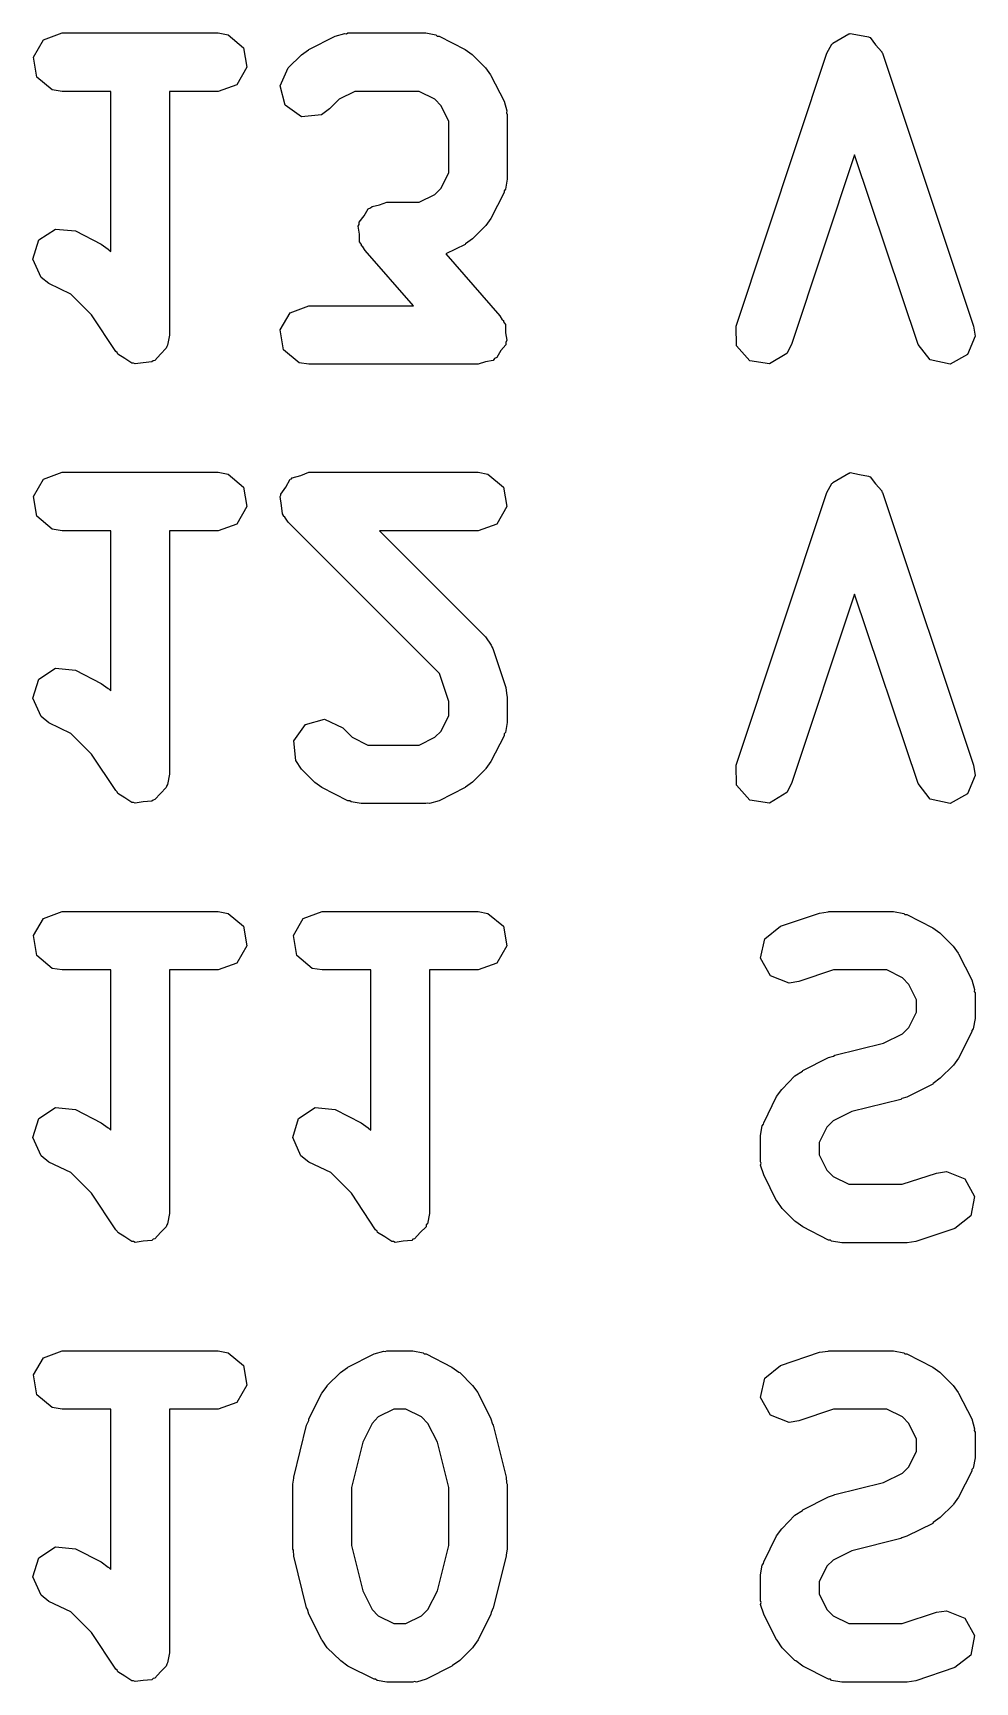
# Model space of a CAD drawing. Extents: x 101.2 to 197.2, y -144.3 to -85.8.
# Drawn here: x 113.157 to 115.574, y -118.83 to -114.599 of the extents above; entities that cross this region are included whole.
import ezdxf

# ---------------------------------------------------------------- set-up
doc = ezdxf.new("R2010")
doc.units = 0
doc.layers.add('BLACK', color=7, linetype='CONTINUOUS')

msp = doc.modelspace()

# ---------------------------------------------------------------- linework, layer by layer
at = {"layer": 'BLACK', "linetype": 'CONTINUOUS'}
for p, q in [((113.158, -114.661), (113.184, -114.617)), ((113.184, -114.617), (113.232, -114.599)), ((113.232, -114.599), (113.632, -114.599)), ((113.632, -114.599), (113.658, -114.604)), ((113.658, -114.604), (113.697, -114.637)), ((113.865, -114.641), (113.932, -114.607)), ((113.932, -114.607), (113.957, -114.6)), ((113.957, -114.6), (113.961, -114.601)), ((113.961, -114.601), (113.965, -114.599)), ((113.965, -114.599), (114.165, -114.599)), ((114.165, -114.599), (114.191, -114.604)), ((114.191, -114.604), (114.194, -114.607)), ((114.194, -114.607), (114.199, -114.607)), ((114.199, -114.607), (114.266, -114.641)), ((115.209, -114.625), (115.23, -114.613)), ((115.23, -114.613), (115.25, -114.601)), ((115.25, -114.601), (115.252, -114.601)), ((115.252, -114.601), (115.254, -114.6)), ((115.254, -114.6), (115.278, -114.605)), ((115.278, -114.605), (115.301, -114.609)), ((115.301, -114.609), (115.302, -114.61)), ((115.302, -114.61), (115.305, -114.611)), ((115.305, -114.611), (115.319, -114.629)), ((113.697, -114.637), (113.706, -114.687)), ((113.812, -114.688), (113.846, -114.655)), ((113.846, -114.655), (113.864, -114.642)), ((113.864, -114.642), (113.865, -114.641)), ((114.266, -114.641), (114.284, -114.654)), ((114.284, -114.654), (114.285, -114.655)), ((114.285, -114.655), (114.318, -114.688)), ((114.961, -115.351), (115.194, -114.651)), ((115.194, -114.651), (115.207, -114.628)), ((115.207, -114.628), (115.208, -114.627)), ((115.208, -114.627), (115.209, -114.625)), ((115.319, -114.629), (115.335, -114.647)), ((115.335, -114.647), (115.335, -114.649)), ((115.335, -114.649), (115.337, -114.651)), ((115.337, -114.651), (115.57, -115.351)), ((113.167, -114.712), (113.158, -114.661)), ((113.706, -114.687), (113.68, -114.732)), ((113.791, -114.735), (113.812, -114.688)), ((114.318, -114.688), (114.331, -114.706)), ((113.206, -114.745), (113.167, -114.712)), ((113.68, -114.732), (113.632, -114.749)), ((113.804, -114.784), (113.791, -114.735)), ((114.331, -114.706), (114.332, -114.708)), ((114.332, -114.708), (114.366, -114.774)), ((113.232, -114.749), (113.206, -114.745)), ((113.357, -114.749), (113.232, -114.749)), ((113.357, -115.16), (113.357, -114.749)), ((113.632, -114.749), (113.507, -114.749)), ((113.507, -114.749), (113.507, -115.374)), ((113.846, -114.814), (113.804, -114.784)), ((113.943, -114.769), (113.918, -114.794)), ((113.983, -114.749), (113.943, -114.769)), ((114.148, -114.749), (113.983, -114.749)), ((114.188, -114.769), (114.148, -114.749)), ((114.204, -114.786), (114.188, -114.769)), ((114.224, -114.826), (114.204, -114.786)), ((114.366, -114.774), (114.373, -114.799)), ((113.897, -114.809), (113.846, -114.814)), ((113.918, -114.794), (113.897, -114.809)), ((114.224, -114.957), (114.224, -114.826)), ((114.373, -114.799), (114.372, -114.804)), ((114.372, -114.804), (114.374, -114.808)), ((114.374, -114.808), (114.374, -114.974)), ((115.265, -114.912), (115.103, -115.398)), ((115.428, -115.398), (115.265, -114.912)), ((114.188, -115.013), (114.204, -114.997)), ((114.204, -114.997), (114.224, -114.957)), ((114.374, -114.974), (114.369, -115)), ((114.027, -115.044), (114.046, -115.04)), ((114.046, -115.04), (114.065, -115.033)), ((114.065, -115.033), (114.148, -115.033)), ((114.148, -115.033), (114.188, -115.013)), ((114.366, -115.008), (114.332, -115.075)), ((114.369, -115), (114.366, -115.004)), ((114.366, -115.004), (114.366, -115.008)), ((113.994, -115.084), (114.007, -115.068)), ((114.007, -115.068), (114.017, -115.05)), ((114.017, -115.05), (114.023, -115.048)), ((114.023, -115.048), (114.027, -115.044)), ((114.332, -115.075), (114.319, -115.093)), ((113.172, -115.13), (113.215, -115.102)), ((113.215, -115.102), (113.266, -115.107)), ((113.266, -115.107), (113.332, -115.141)), ((113.991, -115.095), (113.994, -115.09)), ((113.995, -115.115), (113.991, -115.095)), ((113.994, -115.09), (113.994, -115.084)), ((113.995, -115.135), (113.995, -115.115)), ((114.318, -115.094), (114.285, -115.127)), ((114.319, -115.093), (114.318, -115.094)), ((113.157, -115.179), (113.172, -115.13)), ((113.332, -115.141), (113.35, -115.154)), ((113.35, -115.154), (113.352, -115.155)), ((113.352, -115.155), (113.357, -115.16)), ((114, -115.142), (113.995, -115.135)), ((114, -115.145), (114, -115.142)), ((114.003, -115.148), (114, -115.145)), ((114.009, -115.157), (114.003, -115.148)), ((114.133, -115.299), (114.009, -115.157)), ((114.266, -115.142), (114.216, -115.166)), ((114.216, -115.166), (114.355, -115.325)), ((114.267, -115.14), (114.266, -115.142)), ((114.285, -115.127), (114.267, -115.14)), ((113.178, -115.226), (113.157, -115.179)), ((113.198, -115.242), (113.178, -115.226)), ((113.254, -115.269), (113.198, -115.242)), ((113.307, -115.322), (113.254, -115.269)), ((113.37, -115.416), (113.307, -115.322)), ((113.791, -115.361), (113.817, -115.317)), ((113.817, -115.317), (113.865, -115.299)), ((113.865, -115.299), (114.133, -115.299)), ((114.355, -115.325), (114.361, -115.335)), ((114.361, -115.335), (114.364, -115.337)), ((114.364, -115.337), (114.364, -115.34)), ((113.507, -115.374), (113.502, -115.4)), ((113.8, -115.412), (113.791, -115.361)), ((114.364, -115.34), (114.369, -115.347)), ((114.369, -115.347), (114.369, -115.368)), ((114.369, -115.368), (114.373, -115.387)), ((114.962, -115.402), (114.961, -115.351)), ((115.574, -115.377), (115.555, -115.424)), ((115.57, -115.351), (115.574, -115.377)), ((113.373, -115.419), (113.37, -115.416)), ((113.375, -115.423), (113.373, -115.419)), ((113.499, -115.408), (113.484, -115.423)), ((113.5, -115.403), (113.499, -115.408)), ((113.502, -115.4), (113.5, -115.403)), ((113.84, -115.445), (113.8, -115.412)), ((114.357, -115.414), (114.347, -115.432)), ((114.37, -115.399), (114.357, -115.414)), ((114.373, -115.387), (114.37, -115.393)), ((114.37, -115.393), (114.37, -115.399)), ((114.996, -115.44), (114.962, -115.402)), ((115.091, -115.421), (115.047, -115.448)), ((115.103, -115.398), (115.091, -115.421)), ((115.459, -115.438), (115.428, -115.398)), ((113.393, -115.434), (113.375, -115.423)), ((113.411, -115.446), (113.393, -115.434)), ((113.415, -115.446), (113.411, -115.446)), ((113.419, -115.448), (113.415, -115.446)), ((113.44, -115.445), (113.419, -115.448)), ((113.462, -115.443), (113.44, -115.445)), ((113.465, -115.44), (113.462, -115.443)), ((113.47, -115.439), (113.465, -115.44)), ((113.484, -115.423), (113.47, -115.439)), ((113.865, -115.449), (113.84, -115.445)), ((114.299, -115.449), (113.865, -115.449)), ((114.318, -115.443), (114.299, -115.449)), ((114.338, -115.439), (114.318, -115.443)), ((114.341, -115.434), (114.338, -115.439)), ((114.347, -115.432), (114.341, -115.434)), ((115.047, -115.448), (114.996, -115.44)), ((115.51, -115.449), (115.459, -115.438)), ((115.555, -115.424), (115.51, -115.449)), ((113.158, -115.788), (113.184, -115.744)), ((113.184, -115.744), (113.232, -115.726)), ((113.232, -115.726), (113.632, -115.726)), ((113.632, -115.726), (113.658, -115.731)), ((113.658, -115.731), (113.697, -115.764)), ((113.806, -115.764), (113.817, -115.744)), ((113.817, -115.744), (113.82, -115.743)), ((113.82, -115.743), (113.822, -115.74)), ((113.822, -115.74), (113.844, -115.734)), ((113.844, -115.734), (113.865, -115.726)), ((113.865, -115.726), (114.299, -115.726)), ((114.299, -115.726), (114.324, -115.731)), ((114.324, -115.731), (114.364, -115.764)), ((115.194, -115.778), (115.207, -115.755)), ((115.207, -115.755), (115.208, -115.754)), ((115.208, -115.754), (115.209, -115.752)), ((115.209, -115.752), (115.23, -115.74)), ((115.23, -115.74), (115.25, -115.728)), ((115.25, -115.728), (115.252, -115.728)), ((115.252, -115.728), (115.254, -115.727)), ((115.254, -115.727), (115.278, -115.732)), ((115.278, -115.732), (115.301, -115.736)), ((115.301, -115.736), (115.302, -115.737)), ((115.302, -115.737), (115.305, -115.738)), ((115.305, -115.738), (115.319, -115.756)), ((115.319, -115.756), (115.335, -115.774)), ((113.167, -115.839), (113.158, -115.788)), ((113.697, -115.764), (113.706, -115.814)), ((113.791, -115.788), (113.793, -115.785)), ((113.795, -115.811), (113.791, -115.788)), ((113.793, -115.782), (113.806, -115.764)), ((113.793, -115.785), (113.793, -115.782)), ((114.364, -115.764), (114.373, -115.814)), ((114.961, -116.478), (115.194, -115.778)), ((115.335, -115.774), (115.335, -115.776)), ((115.335, -115.776), (115.337, -115.778)), ((115.337, -115.778), (115.57, -116.478)), ((113.206, -115.872), (113.167, -115.839)), ((113.706, -115.814), (113.68, -115.859)), ((113.797, -115.833), (113.795, -115.811)), ((113.8, -115.837), (113.797, -115.833)), ((113.8, -115.839), (113.8, -115.837)), ((113.803, -115.841), (113.8, -115.839)), ((113.812, -115.854), (113.803, -115.841)), ((114.373, -115.814), (114.347, -115.859)), ((113.232, -115.876), (113.206, -115.872)), ((113.357, -115.876), (113.232, -115.876)), ((113.357, -116.287), (113.357, -115.876)), ((113.632, -115.876), (113.507, -115.876)), ((113.507, -115.876), (113.507, -116.501)), ((113.68, -115.859), (113.632, -115.876)), ((114.2, -116.242), (113.812, -115.854)), ((114.299, -115.876), (114.046, -115.876)), ((114.046, -115.876), (114.318, -116.148)), ((114.347, -115.859), (114.299, -115.876)), ((115.265, -116.039), (115.103, -116.525)), ((115.428, -116.525), (115.265, -116.039)), ((114.318, -116.148), (114.333, -116.17)), ((114.333, -116.17), (114.334, -116.174)), ((114.334, -116.174), (114.337, -116.178)), ((114.337, -116.178), (114.37, -116.278)), ((113.157, -116.306), (113.172, -116.257)), ((113.172, -116.257), (113.215, -116.229)), ((113.215, -116.229), (113.266, -116.234)), ((113.266, -116.234), (113.332, -116.268)), ((114.224, -116.314), (114.2, -116.242)), ((113.178, -116.353), (113.157, -116.306)), ((113.332, -116.268), (113.35, -116.281)), ((113.35, -116.281), (113.352, -116.282)), ((113.352, -116.282), (113.357, -116.287)), ((114.37, -116.278), (114.373, -116.3)), ((114.373, -116.3), (114.374, -116.301)), ((114.374, -116.301), (114.374, -116.368)), ((114.204, -116.39), (114.224, -116.35)), ((114.224, -116.35), (114.224, -116.314)), ((113.198, -116.369), (113.178, -116.353)), ((113.254, -116.396), (113.198, -116.369)), ((113.826, -116.415), (113.856, -116.373)), ((113.856, -116.373), (113.905, -116.36)), ((113.905, -116.36), (113.952, -116.382)), ((113.952, -116.382), (113.976, -116.406)), ((114.188, -116.406), (114.204, -116.39)), ((114.369, -116.394), (114.366, -116.397)), ((114.374, -116.368), (114.369, -116.394)), ((113.307, -116.449), (113.254, -116.396)), ((113.831, -116.466), (113.826, -116.415)), ((113.976, -116.406), (114.016, -116.426)), ((114.016, -116.426), (114.148, -116.426)), ((114.148, -116.426), (114.188, -116.406)), ((114.366, -116.402), (114.332, -116.468)), ((114.366, -116.397), (114.366, -116.402)), ((113.37, -116.543), (113.307, -116.449)), ((113.846, -116.488), (113.831, -116.466)), ((114.332, -116.468), (114.319, -116.486)), ((114.962, -116.529), (114.961, -116.478)), ((115.57, -116.478), (115.574, -116.504)), ((113.507, -116.501), (113.502, -116.527)), ((113.879, -116.521), (113.846, -116.488)), ((113.88, -116.522), (113.879, -116.521)), ((114.285, -116.521), (114.267, -116.534)), ((114.318, -116.488), (114.285, -116.521)), ((114.319, -116.486), (114.318, -116.488)), ((115.574, -116.504), (115.555, -116.551)), ((113.373, -116.546), (113.37, -116.543)), ((113.375, -116.55), (113.373, -116.546)), ((113.393, -116.561), (113.375, -116.55)), ((113.411, -116.573), (113.393, -116.561)), ((113.484, -116.55), (113.47, -116.566)), ((113.499, -116.535), (113.484, -116.55)), ((113.5, -116.53), (113.499, -116.535)), ((113.502, -116.527), (113.5, -116.53)), ((113.898, -116.535), (113.88, -116.522)), ((113.965, -116.569), (113.898, -116.535)), ((114.266, -116.535), (114.199, -116.569)), ((114.267, -116.534), (114.266, -116.535)), ((114.996, -116.567), (114.962, -116.529)), ((115.091, -116.548), (115.047, -116.575)), ((115.103, -116.525), (115.091, -116.548)), ((115.459, -116.565), (115.428, -116.525)), ((115.555, -116.551), (115.51, -116.576)), ((113.415, -116.573), (113.411, -116.573)), ((113.419, -116.575), (113.415, -116.573)), ((113.44, -116.572), (113.419, -116.575)), ((113.462, -116.57), (113.44, -116.572)), ((113.465, -116.567), (113.462, -116.57)), ((113.47, -116.566), (113.465, -116.567)), ((113.97, -116.569), (113.965, -116.569)), ((113.973, -116.572), (113.97, -116.569)), ((113.999, -116.576), (113.973, -116.572)), ((114.165, -116.576), (113.999, -116.576)), ((114.17, -116.575), (114.165, -116.576)), ((114.174, -116.576), (114.17, -116.575)), ((114.199, -116.569), (114.174, -116.576)), ((115.047, -116.575), (114.996, -116.567)), ((115.51, -116.576), (115.459, -116.565)), ((113.184, -116.871), (113.232, -116.853)), ((113.232, -116.853), (113.632, -116.853)), ((113.632, -116.853), (113.658, -116.858)), ((113.658, -116.858), (113.697, -116.891)), ((113.85, -116.871), (113.899, -116.853)), ((113.899, -116.853), (114.299, -116.853)), ((114.299, -116.853), (114.324, -116.858)), ((114.324, -116.858), (114.364, -116.891)), ((115.075, -116.891), (115.175, -116.857)), ((115.175, -116.857), (115.197, -116.854)), ((115.197, -116.854), (115.199, -116.853)), ((115.199, -116.853), (115.365, -116.853)), ((115.365, -116.853), (115.391, -116.858)), ((115.391, -116.858), (115.394, -116.861)), ((113.158, -116.915), (113.184, -116.871)), ((113.697, -116.891), (113.706, -116.941)), ((113.825, -116.915), (113.85, -116.871)), ((114.364, -116.891), (114.373, -116.941)), ((115.035, -116.923), (115.075, -116.891)), ((115.394, -116.861), (115.399, -116.861)), ((115.399, -116.861), (115.466, -116.895)), ((115.466, -116.895), (115.484, -116.908)), ((113.167, -116.966), (113.158, -116.915)), ((113.706, -116.941), (113.68, -116.986)), ((113.834, -116.966), (113.825, -116.915)), ((114.373, -116.941), (114.347, -116.986)), ((115.024, -116.973), (115.035, -116.923)), ((115.484, -116.908), (115.485, -116.909)), ((115.485, -116.909), (115.518, -116.942)), ((115.518, -116.942), (115.531, -116.96)), ((113.206, -116.999), (113.167, -116.966)), ((113.68, -116.986), (113.632, -117.003)), ((113.873, -116.999), (113.834, -116.966)), ((114.347, -116.986), (114.299, -117.003)), ((115.049, -117.018), (115.024, -116.973)), ((115.531, -116.96), (115.532, -116.962)), ((115.532, -116.962), (115.566, -117.028)), ((113.232, -117.003), (113.206, -116.999)), ((113.357, -117.003), (113.232, -117.003)), ((113.357, -117.414), (113.357, -117.003)), ((113.632, -117.003), (113.507, -117.003)), ((113.507, -117.003), (113.507, -117.628)), ((113.899, -117.003), (113.873, -116.999)), ((114.024, -117.003), (113.899, -117.003)), ((114.024, -117.414), (114.024, -117.003)), ((114.299, -117.003), (114.174, -117.003)), ((114.174, -117.003), (114.174, -117.628)), ((115.097, -117.037), (115.049, -117.018)), ((115.211, -117.003), (115.122, -117.033)), ((115.348, -117.003), (115.211, -117.003)), ((115.388, -117.023), (115.348, -117.003)), ((115.404, -117.04), (115.388, -117.023)), ((115.566, -117.028), (115.573, -117.053)), ((115.122, -117.033), (115.097, -117.037)), ((115.424, -117.08), (115.404, -117.04)), ((115.573, -117.053), (115.572, -117.058)), ((115.572, -117.058), (115.574, -117.062)), ((115.574, -117.062), (115.574, -117.128)), ((115.404, -117.151), (115.424, -117.111)), ((115.424, -117.111), (115.424, -117.08)), ((115.388, -117.167), (115.404, -117.151)), ((115.569, -117.154), (115.566, -117.158)), ((115.574, -117.128), (115.569, -117.154)), ((115.214, -117.222), (115.339, -117.191)), ((115.339, -117.191), (115.388, -117.167)), ((115.566, -117.162), (115.532, -117.229)), ((115.566, -117.158), (115.566, -117.162)), ((115.132, -117.261), (115.198, -117.228)), ((115.198, -117.228), (115.211, -117.224)), ((115.211, -117.224), (115.214, -117.222)), ((115.532, -117.229), (115.519, -117.247)), ((115.079, -117.309), (115.112, -117.275)), ((115.112, -117.275), (115.131, -117.263)), ((115.131, -117.263), (115.132, -117.261)), ((115.485, -117.281), (115.467, -117.294)), ((115.518, -117.248), (115.485, -117.281)), ((115.519, -117.247), (115.518, -117.248)), ((115.065, -117.328), (115.078, -117.31)), ((115.078, -117.31), (115.079, -117.309)), ((115.466, -117.296), (115.399, -117.329)), ((115.467, -117.294), (115.466, -117.296)), ((113.172, -117.384), (113.215, -117.356)), ((113.215, -117.356), (113.266, -117.361)), ((113.266, -117.361), (113.332, -117.395)), ((113.838, -117.384), (113.881, -117.356)), ((113.881, -117.356), (113.932, -117.361)), ((113.932, -117.361), (113.999, -117.395)), ((115.032, -117.395), (115.065, -117.328)), ((115.258, -117.366), (115.21, -117.39)), ((115.384, -117.335), (115.258, -117.366)), ((115.386, -117.333), (115.384, -117.335)), ((115.399, -117.329), (115.386, -117.333)), ((113.157, -117.433), (113.172, -117.384)), ((113.332, -117.395), (113.35, -117.408)), ((113.35, -117.408), (113.352, -117.409)), ((113.352, -117.409), (113.357, -117.414)), ((113.824, -117.433), (113.838, -117.384)), ((113.999, -117.395), (114.017, -117.408)), ((114.017, -117.408), (114.018, -117.409)), ((114.018, -117.409), (114.024, -117.414)), ((115.024, -117.428), (115.028, -117.403)), ((115.028, -117.403), (115.031, -117.399)), ((115.031, -117.399), (115.032, -117.395)), ((115.194, -117.406), (115.174, -117.446)), ((115.21, -117.39), (115.194, -117.406)), ((113.178, -117.48), (113.157, -117.433)), ((113.844, -117.48), (113.824, -117.433)), ((115.024, -117.495), (115.024, -117.428)), ((115.174, -117.446), (115.174, -117.477)), ((113.198, -117.496), (113.178, -117.48)), ((113.865, -117.496), (113.844, -117.48)), ((115.174, -117.477), (115.194, -117.517)), ((113.254, -117.523), (113.198, -117.496)), ((113.307, -117.576), (113.254, -117.523)), ((113.921, -117.523), (113.865, -117.496)), ((113.974, -117.576), (113.921, -117.523)), ((115.025, -117.499), (115.024, -117.495)), ((115.024, -117.504), (115.025, -117.499)), ((115.032, -117.529), (115.024, -117.504)), ((115.065, -117.595), (115.032, -117.529)), ((115.194, -117.517), (115.21, -117.533)), ((115.21, -117.533), (115.25, -117.553)), ((115.387, -117.553), (115.475, -117.524)), ((115.475, -117.524), (115.501, -117.52)), ((115.501, -117.52), (115.548, -117.539)), ((113.37, -117.67), (113.307, -117.576)), ((114.036, -117.67), (113.974, -117.576)), ((115.25, -117.553), (115.387, -117.553)), ((115.548, -117.539), (115.573, -117.584)), ((115.066, -117.596), (115.065, -117.595)), ((115.079, -117.615), (115.066, -117.596)), ((115.112, -117.648), (115.079, -117.615)), ((115.573, -117.584), (115.563, -117.634)), ((113.499, -117.662), (113.484, -117.677)), ((113.5, -117.657), (113.499, -117.662)), ((113.502, -117.654), (113.5, -117.657)), ((113.507, -117.628), (113.502, -117.654)), ((114.166, -117.662), (114.15, -117.677)), ((114.169, -117.654), (114.166, -117.657)), ((114.166, -117.657), (114.166, -117.662)), ((114.174, -117.628), (114.169, -117.654)), ((115.114, -117.649), (115.112, -117.648)), ((115.132, -117.662), (115.114, -117.649)), ((115.198, -117.696), (115.132, -117.662)), ((115.563, -117.634), (115.522, -117.666)), ((113.373, -117.673), (113.37, -117.67)), ((113.375, -117.677), (113.373, -117.673)), ((113.393, -117.688), (113.375, -117.677)), ((113.411, -117.7), (113.393, -117.688)), ((113.415, -117.7), (113.411, -117.7)), ((113.419, -117.702), (113.415, -117.7)), ((113.44, -117.699), (113.419, -117.702)), ((113.462, -117.697), (113.44, -117.699)), ((113.465, -117.694), (113.462, -117.697)), ((113.47, -117.693), (113.465, -117.694)), ((113.484, -117.677), (113.47, -117.693)), ((114.04, -117.673), (114.036, -117.67)), ((114.041, -117.677), (114.04, -117.673)), ((114.06, -117.688), (114.041, -117.677)), ((114.078, -117.7), (114.06, -117.688)), ((114.082, -117.7), (114.078, -117.7)), ((114.086, -117.702), (114.082, -117.7)), ((114.107, -117.699), (114.086, -117.702)), ((114.129, -117.697), (114.107, -117.699)), ((114.132, -117.694), (114.129, -117.697)), ((114.136, -117.693), (114.132, -117.694)), ((114.15, -117.677), (114.136, -117.693)), ((115.203, -117.696), (115.198, -117.696)), ((115.206, -117.699), (115.203, -117.696)), ((115.232, -117.703), (115.206, -117.699)), ((115.399, -117.703), (115.232, -117.703)), ((115.4, -117.703), (115.399, -117.703)), ((115.422, -117.7), (115.4, -117.703)), ((115.522, -117.666), (115.422, -117.7)), ((113.158, -118.042), (113.184, -117.998)), ((113.184, -117.998), (113.232, -117.98)), ((113.232, -117.98), (113.632, -117.98)), ((113.632, -117.98), (113.658, -117.985)), ((113.658, -117.985), (113.697, -118.018)), ((113.965, -118.022), (114.032, -117.988)), ((114.032, -117.988), (114.057, -117.981)), ((114.057, -117.981), (114.061, -117.982)), ((114.061, -117.982), (114.065, -117.98)), ((114.065, -117.98), (114.132, -117.98)), ((114.132, -117.98), (114.158, -117.985)), ((114.158, -117.985), (114.161, -117.988)), ((114.161, -117.988), (114.166, -117.988)), ((114.166, -117.988), (114.232, -118.022)), ((115.075, -118.018), (115.175, -117.984)), ((115.175, -117.984), (115.197, -117.981)), ((115.197, -117.981), (115.199, -117.98)), ((115.199, -117.98), (115.365, -117.98)), ((115.365, -117.98), (115.391, -117.985)), ((115.391, -117.985), (115.394, -117.988)), ((115.394, -117.988), (115.399, -117.988)), ((115.399, -117.988), (115.466, -118.022)), ((113.167, -118.093), (113.158, -118.042)), ((113.697, -118.018), (113.706, -118.068)), ((113.912, -118.069), (113.946, -118.036)), ((113.946, -118.036), (113.964, -118.023)), ((113.964, -118.023), (113.965, -118.022)), ((114.232, -118.022), (114.25, -118.035)), ((114.25, -118.035), (114.252, -118.036)), ((114.252, -118.036), (114.285, -118.069)), ((115.035, -118.05), (115.075, -118.018)), ((115.466, -118.022), (115.484, -118.035)), ((115.484, -118.035), (115.485, -118.036)), ((115.485, -118.036), (115.518, -118.069)), ((113.706, -118.068), (113.68, -118.113)), ((113.898, -118.089), (113.912, -118.071)), ((113.912, -118.071), (113.912, -118.069)), ((114.285, -118.069), (114.298, -118.087)), ((114.298, -118.087), (114.299, -118.089)), ((115.024, -118.1), (115.035, -118.05)), ((115.518, -118.069), (115.531, -118.087)), ((115.531, -118.087), (115.532, -118.089)), ((113.206, -118.126), (113.167, -118.093)), ((113.232, -118.13), (113.206, -118.126)), ((113.68, -118.113), (113.632, -118.13)), ((113.865, -118.155), (113.898, -118.089)), ((114.299, -118.089), (114.332, -118.155)), ((115.049, -118.145), (115.024, -118.1)), ((115.532, -118.089), (115.566, -118.155)), ((113.357, -118.13), (113.232, -118.13)), ((113.357, -118.541), (113.357, -118.13)), ((113.632, -118.13), (113.507, -118.13)), ((113.507, -118.13), (113.507, -118.755)), ((113.826, -118.304), (113.859, -118.171)), ((113.859, -118.171), (113.865, -118.159)), ((113.865, -118.159), (113.865, -118.155)), ((114.027, -118.167), (114.003, -118.215)), ((114.043, -118.15), (114.027, -118.167)), ((114.083, -118.13), (114.043, -118.15)), ((114.114, -118.13), (114.083, -118.13)), ((114.154, -118.15), (114.114, -118.13)), ((114.17, -118.167), (114.154, -118.15)), ((114.195, -118.215), (114.17, -118.167)), ((114.332, -118.155), (114.336, -118.168)), ((114.336, -118.168), (114.338, -118.171)), ((114.338, -118.171), (114.371, -118.304)), ((115.097, -118.164), (115.049, -118.145)), ((115.122, -118.16), (115.097, -118.164)), ((115.211, -118.13), (115.122, -118.16)), ((115.348, -118.13), (115.211, -118.13)), ((115.388, -118.15), (115.348, -118.13)), ((115.404, -118.167), (115.388, -118.15)), ((115.424, -118.207), (115.404, -118.167)), ((115.566, -118.155), (115.573, -118.18)), ((115.424, -118.238), (115.424, -118.207)), ((115.573, -118.18), (115.572, -118.185)), ((115.572, -118.185), (115.574, -118.189)), ((115.574, -118.189), (115.574, -118.255)), ((114.003, -118.215), (113.974, -118.331)), ((114.224, -118.331), (114.195, -118.215)), ((115.404, -118.278), (115.424, -118.238)), ((115.574, -118.255), (115.569, -118.281)), ((115.339, -118.318), (115.388, -118.294)), ((115.388, -118.294), (115.404, -118.278)), ((115.566, -118.289), (115.532, -118.356)), ((115.569, -118.281), (115.566, -118.285)), ((115.566, -118.285), (115.566, -118.289)), ((113.824, -118.322), (113.826, -118.307)), ((113.824, -118.489), (113.824, -118.322)), ((113.826, -118.307), (113.826, -118.304)), ((113.974, -118.331), (113.974, -118.48)), ((114.224, -118.48), (114.224, -118.331)), ((114.371, -118.304), (114.372, -118.319)), ((114.372, -118.319), (114.374, -118.322)), ((114.374, -118.322), (114.374, -118.489)), ((115.214, -118.349), (115.339, -118.318)), ((115.132, -118.388), (115.198, -118.355)), ((115.198, -118.355), (115.211, -118.351)), ((115.211, -118.351), (115.214, -118.349)), ((115.518, -118.375), (115.485, -118.408)), ((115.519, -118.374), (115.518, -118.375)), ((115.532, -118.356), (115.519, -118.374)), ((115.079, -118.436), (115.112, -118.402)), ((115.112, -118.402), (115.131, -118.39)), ((115.131, -118.39), (115.132, -118.388)), ((115.466, -118.423), (115.399, -118.456)), ((115.467, -118.421), (115.466, -118.423)), ((115.485, -118.408), (115.467, -118.421)), ((115.032, -118.522), (115.065, -118.455)), ((115.065, -118.455), (115.078, -118.437)), ((115.078, -118.437), (115.079, -118.436)), ((115.384, -118.462), (115.258, -118.493)), ((115.386, -118.46), (115.384, -118.462)), ((115.399, -118.456), (115.386, -118.46)), ((113.172, -118.511), (113.215, -118.483)), ((113.215, -118.483), (113.266, -118.488)), ((113.266, -118.488), (113.332, -118.522)), ((113.825, -118.492), (113.824, -118.489)), ((113.826, -118.507), (113.825, -118.492)), ((113.859, -118.64), (113.826, -118.507)), ((113.974, -118.48), (114.003, -118.596)), ((114.195, -118.596), (114.224, -118.48)), ((114.371, -118.507), (114.338, -118.64)), ((114.374, -118.489), (114.371, -118.504)), ((114.371, -118.504), (114.371, -118.507)), ((115.258, -118.493), (115.21, -118.517)), ((113.157, -118.56), (113.172, -118.511)), ((113.332, -118.522), (113.35, -118.535)), ((113.35, -118.535), (113.352, -118.536)), ((113.352, -118.536), (113.357, -118.541)), ((115.024, -118.555), (115.028, -118.53)), ((115.028, -118.53), (115.031, -118.526)), ((115.031, -118.526), (115.032, -118.522)), ((115.194, -118.533), (115.174, -118.573)), ((115.21, -118.517), (115.194, -118.533)), ((113.178, -118.607), (113.157, -118.56)), ((115.024, -118.622), (115.024, -118.555)), ((115.174, -118.573), (115.174, -118.604)), ((113.198, -118.623), (113.178, -118.607)), ((113.254, -118.65), (113.198, -118.623)), ((114.003, -118.596), (114.027, -118.644)), ((114.17, -118.644), (114.195, -118.596)), ((115.025, -118.626), (115.024, -118.622)), ((115.024, -118.631), (115.025, -118.626)), ((115.032, -118.656), (115.024, -118.631)), ((115.174, -118.604), (115.194, -118.644)), ((113.307, -118.703), (113.254, -118.65)), ((113.861, -118.643), (113.859, -118.64)), ((113.865, -118.656), (113.861, -118.643)), ((113.898, -118.722), (113.865, -118.656)), ((114.027, -118.644), (114.043, -118.66)), ((114.043, -118.66), (114.083, -118.68)), ((114.114, -118.68), (114.154, -118.66)), ((114.154, -118.66), (114.17, -118.644)), ((114.332, -118.656), (114.299, -118.722)), ((114.333, -118.652), (114.332, -118.656)), ((114.338, -118.64), (114.333, -118.652)), ((115.065, -118.722), (115.032, -118.656)), ((115.194, -118.644), (115.21, -118.66)), ((115.21, -118.66), (115.25, -118.68)), ((115.387, -118.68), (115.475, -118.651)), ((115.475, -118.651), (115.501, -118.647)), ((115.501, -118.647), (115.548, -118.666)), ((115.548, -118.666), (115.573, -118.711)), ((113.37, -118.797), (113.307, -118.703)), ((114.083, -118.68), (114.114, -118.68)), ((115.25, -118.68), (115.387, -118.68)), ((115.573, -118.711), (115.563, -118.761)), ((113.507, -118.755), (113.502, -118.781)), ((113.899, -118.723), (113.898, -118.722)), ((113.912, -118.742), (113.899, -118.723)), ((113.946, -118.775), (113.912, -118.742)), ((114.285, -118.742), (114.252, -118.775)), ((114.286, -118.74), (114.285, -118.742)), ((114.299, -118.722), (114.286, -118.74)), ((115.066, -118.723), (115.065, -118.722)), ((115.079, -118.742), (115.066, -118.723)), ((115.112, -118.775), (115.079, -118.742)), ((115.563, -118.761), (115.522, -118.793)), ((113.373, -118.8), (113.37, -118.797)), ((113.375, -118.804), (113.373, -118.8)), ((113.393, -118.815), (113.375, -118.804)), ((113.484, -118.804), (113.47, -118.82)), ((113.499, -118.789), (113.484, -118.804)), ((113.5, -118.784), (113.499, -118.789)), ((113.502, -118.781), (113.5, -118.784)), ((113.947, -118.776), (113.946, -118.775)), ((113.965, -118.789), (113.947, -118.776)), ((114.032, -118.823), (113.965, -118.789)), ((114.232, -118.789), (114.166, -118.823)), ((114.233, -118.788), (114.232, -118.789)), ((114.252, -118.775), (114.233, -118.788)), ((115.114, -118.776), (115.112, -118.775)), ((115.132, -118.789), (115.114, -118.776)), ((115.198, -118.823), (115.132, -118.789)), ((115.522, -118.793), (115.422, -118.827)), ((113.411, -118.827), (113.393, -118.815)), ((113.415, -118.827), (113.411, -118.827)), ((113.419, -118.829), (113.415, -118.827)), ((113.44, -118.826), (113.419, -118.829)), ((113.462, -118.824), (113.44, -118.826)), ((113.465, -118.821), (113.462, -118.824)), ((113.47, -118.82), (113.465, -118.821)), ((114.036, -118.823), (114.032, -118.823)), ((114.04, -118.826), (114.036, -118.823)), ((114.065, -118.83), (114.04, -118.826)), ((114.132, -118.83), (114.065, -118.83)), ((114.136, -118.829), (114.132, -118.83)), ((114.141, -118.83), (114.136, -118.829)), ((114.166, -118.823), (114.141, -118.83)), ((115.203, -118.823), (115.198, -118.823)), ((115.206, -118.826), (115.203, -118.823)), ((115.232, -118.83), (115.206, -118.826)), ((115.399, -118.83), (115.232, -118.83)), ((115.4, -118.83), (115.399, -118.83)), ((115.422, -118.827), (115.4, -118.83))]:
    msp.add_line(p, q, dxfattribs=at)

doc.saveas('drawing.dxf')
